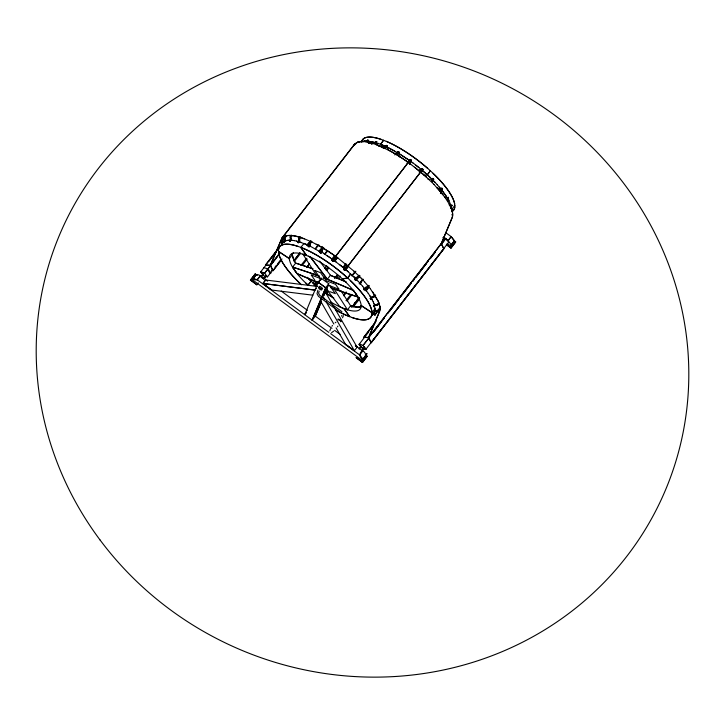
<?xml version="1.0" encoding="UTF-8"?>
<svg xmlns="http://www.w3.org/2000/svg" width="725" height="725" viewBox="0 0 725 725"><rect width="100%" height="100%" fill="white"/><g stroke="black" fill="none" stroke-linecap="round" stroke-linejoin="round"><path stroke-width="1.09" d="M298.718 240.773C297.594 241.951 297.912 243.908 299.334 241.869L308.895 245.503L304.038 243.446L300.83 247.37L303.53 248.548A57.538 17.509 37.7 0 1 344.873 275.582L347.565 277.992L350.692 273.95L347.656 278.083L342.49 278.889L344.466 280.865A44.18 13.44 37.7 0 1 361.014 304.301L361.141 306.63M451.684 210.848L451.53 207.93M451.784 210.839L451.312 206.571L451.911 205.048L451.213 208.546M452.753 211.066A57.61 17.527 37.7 0 0 454.829 206.897L454.829 205.383L451.802 209.462M289.284 257.484L289.393 259.722M306.032 283.194L308.107 285.133L305.959 283.248A44.18 13.44 37.7 0 1 289.493 259.704L289.357 258.562L292.411 254.62L292.411 253.442M352.123 317.568A57.538 17.509 37.7 0 0 371.934 314.007L372.016 312.548L372.025 313.998A57.61 17.527 37.7 0 1 352.187 317.559L346.894 315.565A57.538 17.509 37.7 0 1 335.439 309.874M375.079 310.055C375.423 306.167 373.157 306.639 374.435 305.08M308.107 285.133L311.152 281.191L309.086 279.207A44.252 13.467 37.7 0 1 307.146 277.303A44.18 13.44 37.7 0 0 309.077 279.252L313.2 283.031A44.18 13.44 37.7 0 0 316.834 286.121M296.597 241.108C299.062 241.008 297.748 244.379 299.57 241.026C300.748 239.051 297.159 238.353 300.159 236.74L298.709 238.797L298.727 240.782M431.855 180.199L432.716 181.839L432.907 180.471M440.854 190.748L441.86 188.21L442.486 189.035L441.57 190.63M440.827 190.557L440.882 190.086M441.452 191.101L441.77 191.917L440.827 190.892M285.985 235.362L280.901 241.769L281.88 243.247L281.644 242.721M334.433 259.269L335.077 258.218L334.678 257.493L408.945 161.503L409.462 162.028M376.511 142.028L376.012 142.771L378.695 146.087M452.391 215.198L451.983 214.591L452.4 215.171M281.952 243.156L281.771 244.198M451.05 207.694L451.032 206.752M300.911 247.497L303.539 248.458A57.61 17.527 37.7 0 1 344.937 275.527L347.719 278.028M407.015 163.116L408.936 161.013M366.895 287.988C360.198 293.48 366.071 284.427 367.276 287.916M266.229 264.743L260.692 271.902L263.547 275.645L267.48 276.887L273.008 269.727M419.05 280.521L365.953 349.205C362.935 350.139 354.072 340.65 363.026 345.544L365.953 349.205L362.02 347.964L359.174 344.194M363.035 345.453L369.315 337.478L363.035 345.453L365.962 349.178M284.653 240.183L284.617 239.513M284.961 239.966C285.777 239.014 283.194 237.093 284.336 238.752M295.891 272.065L292.565 267.163L295.691 263.121A356.718 108.542 37.7 0 1 313.028 268.767M300.177 283.611A57.538 17.509 37.7 0 1 278.636 253.016L278.472 250.016A57.61 17.527 37.7 0 1 298.31 246.455L300.821 247.461L306.603 255.472L302.959 254.194L316.227 275.038L319.381 276.207M409.471 162.173C406.462 161.648 412.108 157.932 410.776 160.814M290.888 240.22L290.018 241.18L289.638 240.782M450.95 207.386L452.074 209.072L451.267 208.492M330.79 302.035A44.18 13.44 37.7 0 0 341.901 307.735L343.985 308.669L340.034 306.947L326.486 289.157M447.397 199.547L447.524 198.605M321.51 249.536L322.87 247.37M322.471 250.107L321.51 249.291M431.873 179.927L432.925 178.422L432.109 179.32L428.013 179.238M383.099 147.828L380.607 144.284L383.57 140.269L380.507 144.302L383.108 147.891M343.985 308.614L349.677 316.644L343.904 308.542L345.916 309.276A44.18 13.44 37.7 0 0 361.123 306.539M290.779 239.721C292.229 237.7 288.251 236.703 291.414 235.154M291.069 239.023C290.435 235.643 290.281 237.882 290.063 240.093M355.603 280.276C353.845 279.478 357.008 277.394 353.374 276.461M357.117 347.112L355.359 345.825M357.062 295.483L353.374 290.426A356.718 108.542 37.7 0 0 323.305 277.766L327.365 279.27L310.4 257.167L308.596 256.278L310.481 257.139L327.374 279.243L330.419 275.228L319.607 261.082M367.049 140.659C369.161 138.566 366.17 143.333 369.804 143.441M281.826 244.234C283.194 243.147 280.04 240.573 281.545 242.503M341.81 315.411L341.62 316.182M343.405 315.629L342.535 317.813M309.892 245.956C306.748 248.666 310.01 242.041 310.789 241.044M375.668 310.735L374.154 312.067L375.061 309.965M451.041 207.114L451.131 206.407M451.258 207.332L451.14 208.283M419.304 172.586L420.835 170.466M421.859 171.055L421.642 171.689L420.618 170.828L421.452 169.532M284.327 241.271L284.608 240.156M380.516 144.212L385.501 146.405L386.217 145.408L387.213 145.861L386.507 146.776L388.473 150.238M386.498 146.858L397.155 152.504L397.898 151.516L398.777 152.431M441.425 191.164L441.588 190.575M370.865 298.772L370.149 298.401L370.865 297.395L369.768 295.564M447.434 199.266L447.678 198.269M447.896 199.647L447.823 200.762M373.81 143.033L373.031 142.508L371.662 144.284L373.13 142.49L373.955 143.169M321.492 249.472L321.112 250.56M281.862 242.585L281.472 241.905L285.596 236.568M441.77 191.917L440.936 191.001M299.679 239.232L298.791 238.516L298.899 239.25M372.958 142.78L373.357 142.97M368.925 285.813L367.077 287.934M408.9 162.065L410.105 159.418L411.238 160.225L409.534 164.493M410.731 161.865L410.278 163.533L410.767 161.811M377.362 310.916L378.151 311.179L376.202 310.889M452.237 211.347L452.355 211.057M347.076 267.996L345.662 269.501L355.431 278.527L354.724 279.442L355.603 280.321L356.319 279.361L358.313 281.463M281.943 243.808L281.409 245.304M284.535 240.51L283.711 242.322L285.913 240.745M284.789 240.682L284.816 238.788M284.97 240.328L283.738 242.286L284.717 241.062M299.588 240.646L298.745 242.431M310.3 244.47L310.064 245.123M321.438 249.69L321.229 250.225M322.516 250.333L321.574 252.182M431.683 180.407L432.49 179.075M324.157 253.777C323.151 250.859 318.121 254.674 320.749 251.212M320.794 253.188L321.275 252.481M399.294 156.962L398.469 152.667M359.845 276.071L358.377 277.856L359.673 275.609M302.932 254.303L304.582 254.828M335.494 255.553L333.799 258.055M281.771 244.162L281.11 245.521L282.895 242.721M335.077 258.218L336.581 256.333M330.591 328.679L329.821 330.845M334.125 257.33L333.926 257.837M281.59 244.95L281.844 244.162M451.204 206.453L451.666 205.356M255.091 274.159L250.442 280.149L256.895 284.816L250.497 279.904M365.926 355.069C362.862 345.562 356.211 355.893 362.799 359.111C356.772 369.016 375.296 341.339 362.237 360.443L252.391 279.741C263.148 267.163 245.766 280.647 257.248 279.805L328.815 332.385M255.046 274.095L257.022 275.264M255.427 275.708C257.33 271.476 265.105 279.913 267.643 281.146M267.489 276.859L264.562 273.225L260.71 271.875L264.643 273.189L277.748 256.251M304.763 314.605L306.548 312.185L304.736 314.641L318.23 282.252L321.275 278.309L328.806 283.765L324.111 295.157M320.405 280.394L321.374 278.3L320.504 280.376M325.733 287.734L312.167 320.106L325.733 287.734L318.23 282.252L325.679 287.807L328.806 283.765L324.021 295.22M321.818 298.927C317.677 306.358 324.021 291.522 325.389 292.112L357.135 347.212L354.362 350.746L345.535 344.312L336.056 327.818M312.167 320.106L315.312 316.145L321.402 301.473M321.42 301.564L315.303 316.055M449.174 204.042L450.696 206.915A61.716 18.777 37.7 0 1 452.164 217.808L441.353 243.645L443.881 248.883L371.209 342.816L368.681 337.578L379.492 311.741A61.716 18.777 37.7 0 0 378.024 300.848L370.239 288.577M362.482 362.409L356.211 357.543L362.545 362.428L367.185 356.247L362.518 362.282L356.156 357.615M367.185 356.247L365.364 354.915M453.823 242.068L454.385 240.736L451.258 244.778L448.077 240.682L451.122 236.631L454.385 240.845L450.696 246.11L454.385 240.736L451.204 236.64L445.685 232.643M450.696 246.11L451.303 244.706M450.914 248.113L455.672 241.887L453.85 240.555L455.681 241.978L451.004 248.095L446.364 244.769M447.968 199.357L448.331 198.659M420.862 170.266C421.035 168.363 423.926 168.526 422.612 170.067M309.566 246.237L310.517 243.663L309.493 243.056M383.978 146.976L385.066 147.501M344.919 270.425L345.662 269.501L344.946 270.479L343.94 269.718L344.656 268.676L339.354 264.398M284.689 238.57L286.638 235.661C295.619 234.501 304.183 238.67 312.158 242.222M451.34 206.108C452.953 203.526 450.252 207.867 449.174 204.867M361.159 305.533L371.961 312.647L361.159 305.587M321.909 251.457C323.486 249.826 320.74 248.711 323.368 247.424M309.892 245.476L309.122 246.872L308.361 246.11M337.478 326.866L337.923 326.051M361.712 141.629L362.246 141.022L361.295 141.774M371.726 315.457L371.372 315.647M441.253 189.207L441.86 188.21M432.907 180.534L433.722 179.311L432.925 178.422M281.463 244.878L281.046 245.503M373.484 143.641C367.557 142.163 359.754 139.227 354.597 144.112L281.925 238.045L270.271 265.278L272.99 270.579L281.989 258.943M353.755 145.507L354.597 144.112M353.863 145.589L357.452 142.236L364.149 141.574M289.855 240.428L289.447 241.162M344.629 268.712L333.844 260.284L333.101 261.227L332.041 260.529L332.983 259.151M312.819 295.184L271.676 290.036L262.885 283.493L314.922 290.127L316.345 288.269M333.011 261.227L333.772 260.212M447.932 197.979L448.34 197.291L448.512 198.342M333.763 257.991L333.255 258.87M282.179 243.7L283.711 241.905M374.408 312.339L372.142 314.65L375.595 311.188M422.004 170.828L421.678 171.58M320.269 251.892L309.838 245.974M321.51 252.137L321.103 252.88M317.867 290.245L317.024 293.688L318.456 296.353L340.478 312.575M319.19 291.16L318.565 293.045L319.571 295.193L341.937 311.696M318.248 282.342L321.338 278.327M365.382 356.492L362.273 360.416M367.104 356.446L365.327 355.042M446.482 244.542L451.022 247.887M422.022 170.901L422.367 170.302M333.418 258.526L332.494 259.822M334.007 259.885L335.204 258.109L334.162 257.438M334.288 259.604L333.11 261.218L332.023 260.447L332.548 259.849M422.195 170.647L422.82 169.695M320.305 251.901L319.807 252.527L320.885 253.17M284.327 241.778L283.738 242.286M290.299 240.836L289.438 241.062L290.018 241.18M331.923 326.241L332.467 325.489M364.811 141.502L364.24 140.922L365.4 141.593M373.728 306.158C374.834 303.702 377.933 305.415 378.622 302.724M354.706 144.203L282.034 238.135L270.38 265.35L273.117 270.679L281.427 259.949M250.433 280.058L255.209 273.932L256.958 275.418M252.418 279.705L254.81 276.497M282.043 241.443L284.1 238.77M284.662 239.522L284.173 238.57L285.559 236.758M277.213 249.826L265.441 265.033L270.271 265.278L279.379 253.723M277.349 249.917L265.577 265.123L270.307 265.35L279.27 253.65M268.975 261.208L276.569 251.376M260.266 275.754L257.248 279.805L260.402 275.835M292.121 235.571L290.689 237.419M261.054 276.959L263.13 274.267L261.118 276.977L263.619 278.817L265.703 276.125M270.778 265.114L264.643 273.189M289.465 241.117L290.245 240.202L288.758 240.229M365.427 141.139L366.859 141.112L367.33 140.369M256.84 284.789L258.236 282.895M263.664 278.871L265.749 276.189M266.438 275.89L264.353 278.581L266.501 275.908M275.065 267.081L276.461 265.278M277.829 263.519L280.593 259.922M314.976 290.036L262.885 283.493L265.622 279.959L262.912 283.593L271.676 290.036M300.938 237.265L299.488 239.096M375.595 142.743L376.728 141.756L375.885 142.526M292.021 254.23L293.453 252.445M293.843 260.719L300.059 252.681L293.915 260.782M294.278 261.471L300.531 253.415M306.72 245.385L308.714 242.793M307.482 245.014L310.255 241.407M308.143 246.491L308.841 245.512M311.786 241.507C310.844 244.66 308.297 242.576 311.052 240.908L309.448 242.911M300.984 265.368L306.593 258.272M302.361 265.323L307.21 259.033M315.493 248.34L317.577 245.63M315.357 249.264L318.837 244.778M306.766 267.099L309.521 263.538M319.145 251.095L322.58 246.645M306.883 267.498L308.252 265.722M319.254 251.493L320.631 249.717M306.947 267.561L308.315 265.785M319.317 251.557L320.695 249.781M394.79 154.933L396.774 152.821M323.948 248.004L322.48 249.817M398.025 153.256L398.986 152.078L398.523 152.73M324.891 253.641L326.966 250.959M324.945 254.403L327.754 250.823M308.007 285.052L311.061 281.173M312.983 283.493L315.04 280.829M324.664 268.377L326.73 265.712M331.542 259.487L334.288 255.934M314.034 284.925L316.798 281.354L314.106 284.961M325.779 269.736L327.854 267.054M325.851 269.763L327.927 267.081M315.022 285.732L317.786 282.152M326.803 270.588L328.842 267.851M334.406 260.755L336.445 258.018M334.905 260.964L337.669 257.393L334.959 260.982M334.751 278.192L337.515 274.612M343.043 267.462L345.807 263.891L343.106 267.48M334.814 278.21L337.578 274.63M343.596 267.688L346.369 264.118L343.632 267.743M322.571 295.746L325.308 292.093M325.462 292.374L327.492 289.628M336.527 278.074L338.548 275.328M418.941 170.792L422.013 168.599L423.028 169.451L422.322 170.366L432.109 179.32M326.368 292.728L327.736 290.952M347.81 265.042L345.907 267.398M326.44 292.791L327.818 291.006M326.313 293.843L328.371 291.169M337.995 278.726L340.061 276.062M348.825 265.903L347.003 267.987M430.007 177.262L427.252 174.807L430.378 170.765L427.342 174.897L424.152 175.368M351.634 275.835L355.132 271.368M352.432 275.745L355.875 271.232M358.966 275.192L357.461 277.086M343.94 294.858L345.997 292.184M344.013 294.903L346.079 292.229M343.75 295.8L346.496 292.248M356.12 279.796L358.875 276.243M358.096 277.938L359.736 275.672M346.033 300.648L350.9 294.377M359.165 283.665L362.645 279.188M359.745 283.683L363.198 279.216L359.736 283.711M347.03 301.111L351.797 294.794M360.162 284.127L361.476 282.279M331.089 287.762L334.171 289.039L347.493 309.802L350.619 305.76L340.931 290.653M437.175 188.029L440.972 189.143L441.761 188.192C443.691 189.216 440.9 190.892 439.758 189.433M368.218 285.306L366.85 287.2L365.717 287.481M354.117 304.011L355.495 302.225M356.872 300.449L358.25 298.673M354.19 304.038L355.567 302.262M356.945 300.485L358.313 298.709M351.697 307.454L359.265 297.676M365.445 289.683L366.823 287.897M352.54 306.702L359.464 297.739M364.983 290.616L367.747 287.037M365.726 290.227L369.206 285.741M353.311 306.902L359.609 298.908M365.753 290.807L367.91 288.178M366.814 290.009L368.191 288.224M360.216 307.164L361.585 305.334M444.534 196.865L447.461 198.215L448.258 197.282C448.077 199.701 449.962 202.737 451.149 205.954M375.623 295.311C375.323 297.712 369.668 295.438 370.602 299.053L371.291 298.075L373.212 301.845M374.916 294.694L373.103 296.48M373.728 297.178L375.586 295.265M378.794 303.331L377.154 305.035M372.052 312.629L375.033 308.642M379.202 303.304L377.362 305.125M380.217 308.515L375.07 314.94L374.789 314.46L377.625 310.853M380.453 307.065L377.444 310.572M376.175 321.139L363.714 337.243L368.572 337.506L379.383 311.659A61.589 18.741 37.7 0 0 377.915 300.793L372.668 291.849M374.925 323.015L363.85 337.333L368.608 337.569L441.244 243.573L452.056 217.727A61.589 18.741 37.7 0 0 450.587 206.861M359.174 344.284L368.826 331.715M361.168 346.278L359.111 349.06L361.231 346.305M368.681 337.578L441.353 243.645M373.375 332.077L384.413 317.813M387.857 313.354L398.886 299.09M400.272 297.304L411.302 283.04L403.1 293.788M412.679 281.255L414.057 279.469M415.434 277.684L428.538 260.746M429.916 258.961L435.435 251.829M440.945 244.697L445.775 238.462L448.702 242.186L420.418 278.772M373.457 332.132L381.731 321.429M383.108 319.653L384.486 317.867M389.316 311.623L398.968 299.144M412.752 281.309L414.138 279.524M415.516 277.748L426.545 263.474M430.686 258.127L435.507 251.883M441.027 244.751L445.848 238.516L442.875 237.519M363.742 348.145L361.657 350.827L363.787 348.199M362.391 350.592L363.778 348.798M362.455 350.61L364.539 347.928M355.422 345.644L362.745 350.972L359.736 355.014L330.654 333.627M443.546 237.356L448.195 240.691L451.122 236.631M344.946 270.479L343.931 269.627L345.2 268.069M397.445 152.096L398.016 151.507L398.986 152.078M344.157 269.337L344.683 268.685M354.733 279.533L356.854 277.303M355.612 280.321L356.093 279.687M386.325 145.381C388.138 146.677 386.325 144.61 385.745 145.979M387.222 145.797L385.038 147.411M366.587 291.106C366.497 287.481 362.926 291.214 364.258 288.695M375.659 141.783L375.16 142.517L367.493 141.04M370.548 299.072L370.239 298.374L371.354 297.259M295.628 263.13L312.692 268.848M331.153 287.852A356.763 108.56 37.7 0 0 357.833 296.906L334.026 288.885M367.031 141.112L368.209 140.07M367.974 140.387L367.557 140.106M383.57 140.269L381.051 139.363A57.538 17.509 37.7 0 0 362.627 139.617M373.873 306.702L373.982 305.805M374.481 306.122L373.928 306.684L373.756 306.077M361.585 141.484L362.156 141.031M349.604 316.653L346.967 315.547A57.61 17.527 37.7 0 1 335.485 309.856M410.504 161.032L409.788 161.956M355.839 280.04L357.488 278.373M397.753 151.788L397.191 152.377M345 268.422L345.444 267.797M346.169 268.893L346.623 268.386M386.942 146.069L385.22 147.392M331.57 332.666L333.69 331.144M370.837 298.791L372.985 297.241M375.668 141.747L375.097 142.336M345.707 267.607L346.061 267.144M355.504 278.527L356.347 277.711M356.392 279.406L357.226 278.59M374.154 306.412C374.925 304.636 379.945 305.18 376.202 304.473M419.032 170.257L420.582 169.433M422.267 170.429L427.315 174.752M374.472 311.795L375.061 311.233M362.228 141.076L361.648 141.583M364.186 288.632L362.745 286.293M398.215 152.939L397.382 153.782M385.782 145.952L384.957 146.677M374.327 305.569L375.903 304.554M366.152 141.33L367.049 140.614M332.721 259.541L327.174 255.753M371.653 315.357L372.886 314.541M346.233 267.081L347.447 267.679L346.432 266.927M397.744 153.392L396.956 153.917L395.741 153.138M375.115 142.299L373.982 143.006M356.655 277.566L357.28 277.05M372.596 314.614L372.913 314.433M335.213 322.743L335.956 322.208M281.925 238.045C288.423 232.807 297.477 236.667 304.418 238.86M357.833 296.906L355.821 293.806M306.439 255.445L308.587 256.369M321.918 249.255L321.528 249.246M374.834 142.526L374.281 142.852M375.659 142.816L374.789 143.169M283.62 241.914L284.445 241.38M385.002 146.649L384.069 147.039M367.095 141.167L366.442 141.429M375.378 311.007L376.937 310.382L378.142 311.206M375.224 311.351L375.913 311.043M373.194 314.451L375.133 314.922L374.118 314.206M374.789 314.46L374.381 314.251M447.95 200.879L448.494 201.079L447.615 200.354M373.982 297.232L372.967 297.259M383.661 146.812L384.903 147.474M308.125 246.409L309.122 246.872M448.231 201.215L447.796 200.227M357.108 277.249L358.358 277.458M375.396 305.379L376.058 305.107M375.378 143.006L374.544 143.224M366.796 141.357L365.382 141.529M334.678 257.593L409.027 161.557L408.51 161.34M372.523 314.641L373.855 314.133M364.24 140.922L364.983 141.293M431.728 180.933L432.716 181.839M372.84 314.496L373.547 314.26M375.16 314.904L374.435 314.641M420.763 170.81L421.696 171.671M284.68 236.087L286.602 235.571M362.5 141.574L363.868 141.23M362.509 141.665L366.85 141.022M285.831 240.754L287.29 240.401M374.018 142.952L373.502 143.061M398.016 151.507L398.931 152.096M454.838 205.438L454.657 203.888A57.538 17.509 37.7 0 0 433.061 173.275L427.687 168.354A57.538 17.509 37.7 0 0 386.343 141.348L383.625 140.351M300.821 247.461L306.539 255.481L304.518 254.747M371.952 312.593L371.88 311.079A57.61 17.527 37.7 0 0 350.311 280.448L347.628 277.938L342.39 278.917L340.351 277.041A44.18 13.44 37.7 0 0 308.596 256.278M365.572 141.511L364.757 141.565M366.197 141.593L365.618 141.574M373.157 314.396L374.145 314.124M289.357 258.562L278.454 251.385L289.266 258.58L289.375 257.466A44.18 13.44 37.7 0 1 304.591 254.738M292.392 254.538L292.538 255.762A44.18 13.44 37.7 0 0 295.474 262.93M263.547 275.645L260.692 271.902M410.25 159.446L411.22 160.143L410.54 161.104L412.906 162.98M287.209 240.41L288.849 240.22M299.334 241.869L301.428 242.503M316.453 275.083L292.583 267.072L297.187 273.624A356.763 108.56 37.7 0 0 318.955 283.067M338.919 319.87L339.454 320.042M345.598 344.303L354.398 350.746L325.969 301.455M374.58 143.305L374.118 143.188M373.493 314.396L374.028 314.433M451.693 209.008L451.303 208.347M367.493 141.139L373.239 142.009M290.807 240.229L292.447 240.337M317.731 286.484L265.649 280.004M292.374 240.347L294.486 240.646M373.293 143.015L374.345 143.314M294.413 240.646L296.67 241.108M366.932 141.882L373.42 143.55L384.83 148.29M297.776 242.585L298.546 242.712M263.528 267.588L267.262 268.64M281.445 241.996L280.901 241.769M376.012 142.671L377.997 143.396M345.843 309.285L347.538 309.783M450.723 246.083L447.135 243.5M271.395 270.117L273.117 270.679M378.006 143.305L385.51 146.314M343.877 308.569L345.907 309.367M314.976 270.525L320.559 272.673L326.241 280.738L335.548 284.3L338.965 289.148M311.36 275.029L320.658 278.599M329.576 285.677L338.883 289.248M329.676 291.604L335.34 293.643L329.657 285.577M359.274 142.508L358.168 142.018L359.038 142.462M330.247 275.264L346.07 282.016M327.202 279.207L353.374 290.39L354.534 292.048M297.187 273.624L318.746 282.841M377.036 144.846L388.935 150.383A60.746 18.478 37.7 0 1 410.368 163.959L422.856 173.873L433.985 184.368M284.535 238.407L283.892 238.045L284.182 238.597M312.112 242.15L316.263 244.316A60.746 18.478 37.7 0 1 337.696 257.892M388.827 147.882L394.672 151.063M320.16 289.03C322 289.511 318.202 287.118 319.997 288.913M257.357 279.778L252.943 278.4M396.167 153.147L396.874 153.872M322.571 295.628L324.8 299.606M398.27 153.057L409.398 160.334M398.233 153.138L409.353 160.406M324.111 253.795L330.274 257.774M333.808 260.311L336.327 262.151M443.546 237.247L448.195 240.691M281.218 291.069L307.491 310.373M314.704 315.719L331.95 328.343M334.606 330.346L340.097 334.334M261.906 277.657L263.574 278.889M412.951 162.907L418.905 167.529M415.905 165.255L421.307 169.505M339.617 320.151L340.17 320.785M414.627 167.167L426.717 177.362M345.653 269.573L347.991 271.585M354.099 271.286L337.705 257.846A60.882 18.524 37.7 0 0 316.236 244.243M301.473 284.816L300.186 283.557A57.61 17.527 37.7 0 1 278.627 252.934M377.199 304.572L377.825 305.08M354.045 271.295L361.313 278.3M432.807 178.413L433.695 179.292L432.988 180.199L434.955 182.22M367.62 141.882L369.161 143.423M433.922 184.358L442.993 194.672M361.249 278.291L364.603 281.798M434.882 182.265L437.248 184.676M358.313 281.409L362.745 286.357M437.166 184.721L441.054 189.107M437.193 187.847L445.431 197.952M364.521 281.78L370.321 288.604M439.314 187.15L440.972 189.143M375.831 143.351L377.172 145.009M333.11 261.218L332.041 260.529M441.743 189.95L446.446 196.403M441.661 189.986L447.552 198.188M366.578 291.042L368.264 293.407M268.35 269.437L270.996 273.08M267.733 269.945L270.226 273.379M314.895 270.633L320.586 278.699M311.279 275.128L314.686 279.968M368.264 293.335L370.865 297.395M445.34 197.916L449.282 204.097M358.494 142.462L358.232 142L358.431 142.526M333.826 324.012L320.45 300.821M447.996 198.94L448.929 200.635M371.3 298.147L372.251 299.86M441.28 243.636L443.745 248.784L371.073 342.717L368.608 337.569M373.203 301.763L373.982 303.721M362.844 359.029L359.609 354.906M450.578 204.513L451.05 205.982M373.964 303.639L374.444 305.162M290.009 237.012L290.118 237.401M447.461 200.018L447.316 199.52M281.925 242.857L281.907 243.555M319.362 286.919A2.012 0.616 37.7 0 1 320.151 286.502A2.012 0.616 37.7 0 1 322.281 288.188A2.012 0.616 37.7 0 1 321.855 288.913M319.444 288.922A2.012 0.616 37.7 0 1 318.918 287.363A2.012 0.616 37.7 0 1 321.565 289.302A2.012 0.616 37.7 0 1 320.278 289.538M361.793 306.294A44.18 13.44 37.7 0 1 350.837 305.923M325.253 292.519A44.18 13.44 37.7 0 0 333.844 298.093A44.252 13.467 37.7 0 1 325.289 292.492M360.968 306.675A44.252 13.467 37.7 0 1 350.909 305.914M316.861 286.076A44.252 13.467 37.7 0 1 313.218 282.986M295.456 262.858A44.252 13.467 37.7 0 1 292.528 255.68M278.491 250.098A57.538 17.509 37.7 0 1 298.301 246.545M350.248 280.502A57.538 17.509 37.7 0 1 371.789 311.097M330.528 275.328A356.718 108.542 37.7 0 1 345.888 281.717M292.565 267.163A356.718 108.542 37.7 0 1 319.245 276.216M361.494 141.71A57.61 17.527 37.7 0 1 381.051 139.363M386.28 141.366A57.61 17.527 37.7 0 1 427.678 168.399M433.052 173.32A57.61 17.527 37.7 0 1 454.675 203.97M454.811 206.806A57.538 17.509 37.7 0 1 452.744 210.966M361.594 141.701A57.538 17.509 37.7 0 1 362.011 140.587M338.203 319.961A2.012 0.616 37.7 0 1 338.548 319.136A2.012 0.616 37.7 0 1 340.841 320.812A2.012 0.616 37.7 0 1 340.496 321.637M388.908 150.311A60.882 18.524 37.7 0 1 410.377 163.913M347.085 267.126L421.397 171.1L347.085 267.126M375.885 141.484L376.728 141.756L375.885 141.484M441.797 191.581L440.428 193.358L441.833 191.554M100.05 539.98A328.724 312.103 22.7 0 0 661.644 498.755A328.724 312.103 22.7 0 0 325.815 48.765A328.724 312.103 22.7 0 0 100.05 539.98"/></g></svg>
